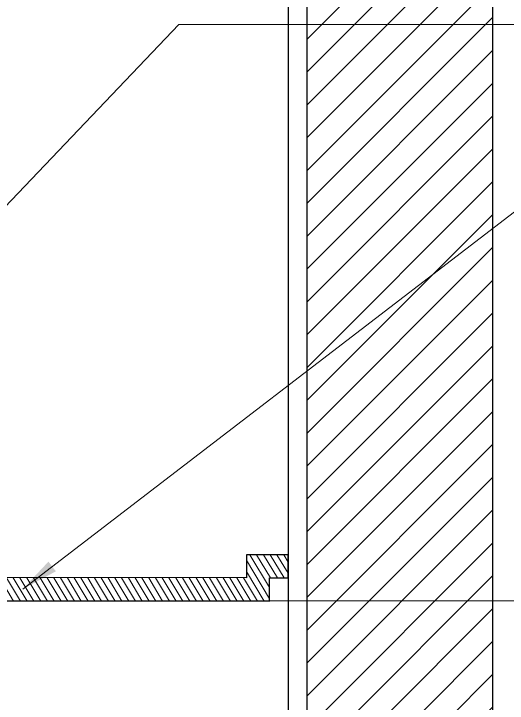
# Model space of a CAD drawing. Header units: inches. Extents: x -12478 to 399182, y -23212 to 525552.
# Drawn here: x 85108 to 85640, y -5880 to -5138 of the extents above; entities that cross this region are included whole.
import ezdxf

# ---------------------------------------------------------------- set-up
doc = ezdxf.new("R2010")
doc.units = ezdxf.units.IN
doc.header["$LTSCALE"] = 1000
doc.header["$MEASUREMENT"] = 0
doc.linetypes.add('DASHED', pattern=[0.75, 0.5, -0.25])
doc.linetypes.add('HIDDEN', pattern=[0.375, 0.25, -0.125])
for name, color, linetype in [('A-Hidden', 8, 'HIDDEN'), ('CQ Grg Gypsum', 41, 'Continuous'), ('Layer3', 3, 'Continuous'), ('Layer7', 8, 'Continuous')]:
    doc.layers.add(name, color=color, linetype=linetype)
doc.layers.add('CQ Gypsum Hatch', color=8, linetype='Continuous', lineweight=20)
doc.layers.add('ID-NOTES', color=3, linetype='Continuous', lineweight=0)
doc.styles.add('ZZ-Dim All', font='romans.shx', dxfattribs={"width": 0.8})
doc.dimstyles.new('DIM 0200', dxfattribs={"dimscale": 200, "dimtxt": 1, "dimasz": 0.8, "dimexe": 0.5, "dimexo": 1, "dimgap": 0.4, "dimtad": 1, "dimdec": 0, "dimrnd": 10, "dimdsep": 46, "dimtxsty": 'ZZ-Dim All', "dimblk1": 'ARCHTICK', "dimblk2": 'ARCHTICK', "dimsah": 1, "dimcen": 1, "dimdle": 0.5, "dimclrd": 256, "dimclre": 256, "dimclrt": 256, "dimadec": 0, "dimazin": 2, "dimtfac": 1, "dimtdec": 0, "dimtix": 1, "dimtmove": 2, "dimatfit": 2, "dimfxl": 1, "dimfxlon": 1, "dimtolj": 1, "dimtzin": 0, "dimlwd": -1, "dimlwe": -1, "dimarcsym": 0})

# ---------------------------------------------------------------- blocks, each defined once
blk = doc.blocks.new('_ARCHTICK')
at = {"color": 0, "linetype": 'ByBlock', "const_width": 0.15}
blk.add_lwpolyline([(-0.5, -0.5), (0.5, 0.5)], dxfattribs=at)

msp = doc.modelspace()

# ---------------------------------------------------------------- hatches: boundary and pattern name
at = {"layer": 'CQ Gypsum Hatch'}
h = msp.add_hatch(dxfattribs=at)
h.set_pattern_fill('ANSI31', color=256, scale=50, angle=76.02858, style=0)
h.set_pattern_definition([(121.0285767, (-237347.6025, -475848.583), (-5.35568947, -3.22165956), [])])
h.paths.add_polyline_path([(83584.43, -5719.61), (83584.43, -5744.61), (83604.43, -5744.61), (83604.43, -5769.61), (85383.85, -5770.11), (85383.85, -5745.11), (85403.85, -5745.11), (85403.85, -5720.11), (85358.85, -5720.11), (85358.85, -5745.11), (83629.43, -5744.61), (83629.43, -5719.61)])
at = {"layer": 'Layer7'}
h = msp.add_hatch(dxfattribs=at)
h.set_pattern_fill('ANSI31', color=256, scale=200, style=0)
h.set_pattern_definition([(45, (33771.52, 1306.64), (-17.67767, 17.67767), [])])
h.paths.add_polyline_path([(85423.85, -6470.61), (85623.97, -6470.61), (85623.97, -4920.61), (85423.85, -4920.61)])

# ---------------------------------------------------------------- linework, layer by layer
at = {"layer": 'A-Hidden', "linetype": 'DASHED', "lineweight": 0, "ltscale": 10}
msp.add_line((87755.91, -5770.11, 0), (83249.01, -5769.61, 0), dxfattribs=at)
at = {"layer": 'CQ Grg Gypsum', "elevation": 0}
msp.add_lwpolyline([(83584.43, -5719.61), (83584.43, -5744.61), (83604.43, -5744.61), (83604.43, -5769.61), (85383.85, -5770.11), (85383.85, -5745.11), (85403.85, -5745.11), (85403.85, -5720.11), (85358.85, -5720.11), (85358.85, -5745.11), (83629.43, -5744.61), (83629.43, -5719.61), (83584.43, -5719.61)], dxfattribs=at)
at = {"layer": 'Layer3'}
for p, q in [((85623.97, -4720.61, 0), (85623.99, -6484.59, 0)), ((85403.85, -4920.61, 0), (85403.85, -6484.59, 0)), ((85423.85, -4920.61, 0), (85423.85, -6484.59, 0))]:
    msp.add_line(p, q, dxfattribs=at)

# ---------------------------------------------------------------- leaders
at = {"layer": 'ID-NOTES'}
for points in [[(84817.14, -5641.29), (85286.14, -5149.29), (86251.22, -5149.29)], [(85118.03, -5757.1), (85698.34, -5311.78), (86251.22, -5311.78)]]:
    msp.add_leader(points, dimstyle='DIM 0200', override={"dimasz": 0.2, "dimtad": 0, "dimclrd": 8}, dxfattribs=at)

doc.saveas('drawing.dxf')
